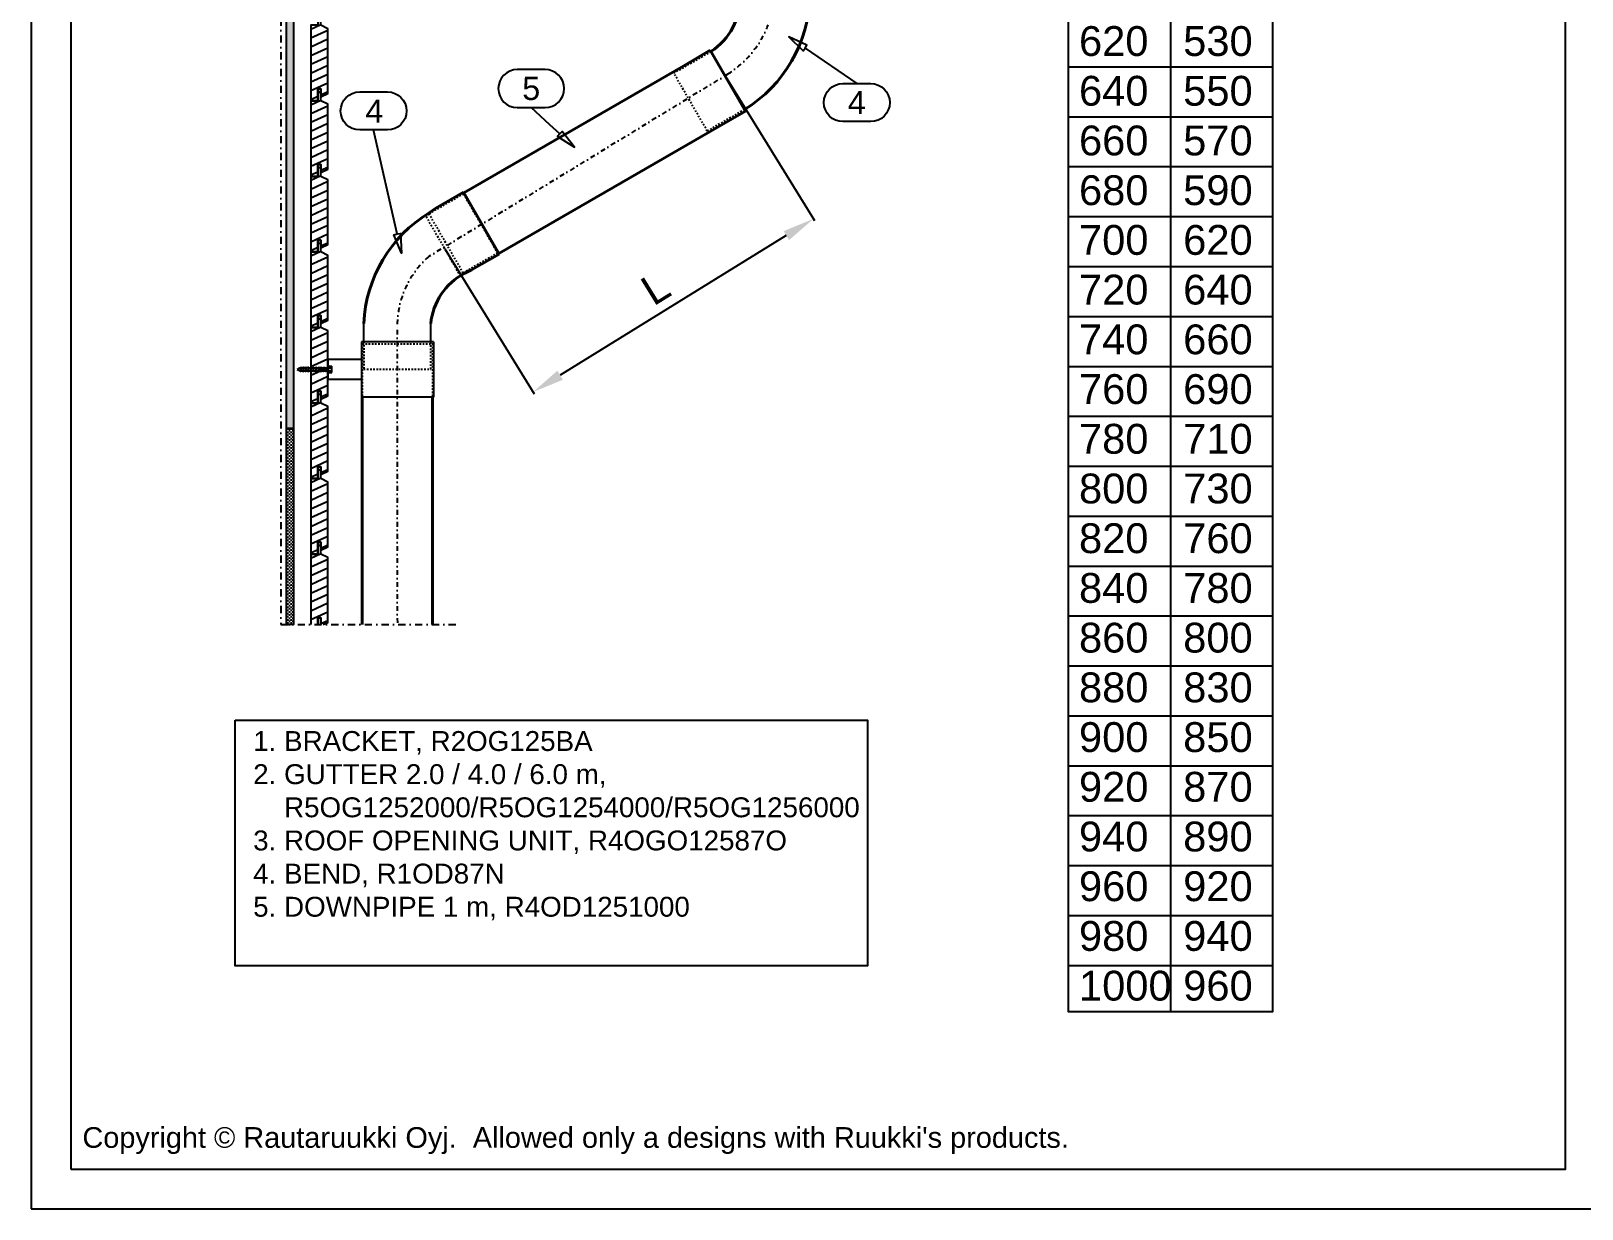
# Model space of a CAD drawing. Extents: x -5366 to 10078, y -29412 to -20292.
# Drawn here: x -2198 to -247, y -24852 to -23371 of the extents above; entities that cross this region are included whole.
import ezdxf
from ezdxf.enums import TextEntityAlignment as Align

# ---------------------------------------------------------------- set-up
doc = ezdxf.new("R2010")
doc.units = 0
for name, pattern in [('KL', [4, 2, -2]), ('PKEL', [5, 2, -1.5, 0, -1.5]), ('PKL', [7, 3, -2, 0, -2])]:
    doc.linetypes.add(name, pattern=pattern)
for name, color, linetype in [('025', 1, 'CONTINUOUS'), ('1', 7, 'CONTINUOUS'), ('CLASSIC', 7, 'CONTINUOUS'), ('DET_RAAMIT', 7, 'CONTINUOUS'), ('KIINNIKE', 1, 'CONTINUOUS'), ('MITAT', 2, 'CONTINUOUS'), ('POIMULEVY', 7, 'CONTINUOUS'), ('RAAMIT', 2, 'CONTINUOUS'), ('RU_COPYRIGHT', 7, 'CONTINUOUS'), ('RUUKKI', 7, 'CONTINUOUS'), ('RWS', 7, 'CONTINUOUS')]:
    doc.layers.add(name, color=color, linetype=linetype)
doc.layers.add('DET_RAAMI_ULOIN', color=7, linetype='CONTINUOUS', plot=False)
doc.layers.add('RWS LIMITYKSET YM', color=7, linetype='CONTINUOUS', plot=False)
doc.layers.add('KUVA', color=7, linetype='CONTINUOUS', lineweight=40)
doc.styles.add('arial', font='ARIAL.TTF')
doc.dimstyles.get("Standard").update_dxf_attribs({"dimtxt": 0.18, "dimasz": 0.18, "dimexe": 0.18, "dimexo": 0.0625, "dimgap": 0.09, "dimtad": 0, "dimtih": 1, "dimtoh": 1, "dimdec": 4, "dimzin": 0, "dimdsep": 46, "dimtxsty": 'Standard', "dimcen": 0.09, "dimadec": 0, "dimazin": 0, "dimtfac": 1, "dimtdec": 4, "dimtofl": 0, "dimtmove": 0, "dimatfit": 3, "dimfxl": 0, "dimtolj": 1, "dimtzin": 0, "dimarcsym": 0})

# ---------------------------------------------------------------- blocks, each defined once
blk = doc.blocks.new('*D103')
at = {"layer": 'MITAT', "color": 6, "lineweight": -2}
for p, q in [((-1324.7, -23427.4), (-1212.2, -23609.6)), ((-1247.6, -23628.4), (-1532.1, -23804)), ((-1677.2, -23645), (-1564.8, -23827.2))]:
    blk.add_line(p, q, dxfattribs=at)
at = {"layer": 'MITAT', "color": 6}
for points in [[(-1251.1, -23622.8), (-1244.1, -23634.1), (-1213.5, -23607.4)], [(-1535.6, -23798.3), (-1528.6, -23809.7), (-1566.1, -23825)]]:
    blk.add_solid(points, dxfattribs=at)
at = {"layer": 'MITAT', "color": 2, "insert": (-1412.2, -23694.2), "char_height": 37.5, "attachment_point": 5, "rotation": 31.6803, "style": 'arial'}
blk.add_mtext('\\A1;L', dxfattribs=at)
blk = doc.blocks.new('Bracket wood wall')
at = {"layer": '1'}
for p, q in [((-691.1, -3746.1), (-781.5, -3746.1)), ((-781.5, -3746.1), (-781.5, -3815.7)), ((-691.1, -3746.1), (-691.1, -3815.7)), ((-691.1, -3815.7), (-781.5, -3815.7))]:
    blk.add_line(p, q, dxfattribs=at)
at = {"layer": 'RWS'}
for p, q in [((-781.5, -3768.4), (-824.1, -3768.4)), ((-824.1, -3768.4), (-824.1, -3793.4)), ((-781.5, -3793.4), (-824.1, -3793.4))]:
    blk.add_line(p, q, dxfattribs=at)
blk = doc.blocks.new('S55-38')
at = {"layer": 'KIINNIKE'}
for p, q in [((-22, 8.8), (-20, 7.8)), ((-20.7, 12.6), (-18.7, 11.6)), ((-19.2, 7.4), (-17.1, 6.3)), ((-17.9, 11.2), (-15.9, 10.1))]:
    blk.add_line(p, q, dxfattribs=at)
at = {"layer": 'KIINNIKE', "color": 1}
for p, q in [((-16.3, 6), (-14.3, 4.9)), ((-15.1, 9.8), (-13, 8.7)), ((-13.5, 4.5), (-11.4, 3.5)), ((-12.2, 8.3), (-10.2, 7.3)), ((-10.7, 3.1), (-8.6, 2.1)), ((-9.4, 6.9), (-7.3, 5.9)), ((-7.8, 1.7), (-5.8, 0.7)), ((-6.6, 5.5), (-4.5, 4.5)), ((-5, 0.3), (-2.9, -0.8)), ((-3.7, 4.1), (-1.7, 3)), ((-0.9, 2.7), (0.9, 1.8)), ((6.3, 1.3), (2.7, -5.8)), ((-2.2, -1.1), (-0.9, -1.8))]:
    blk.add_line(p, q, dxfattribs=at)
at = {"layer": 'KIINNIKE'}
for points in [[(-33.6, 16.3), (-34.2, 17.1)], [(-34.2, 17.1), (-33.3, 17.1)], [(-28.5, 12), (-29.2, 12.4)], [(-25.6, 10.6), (-27.7, 11.6)], [(-27.5, 15.9), (-27.2, 15.8)], [(-26.4, 15.4), (-24.4, 14.4)], [(-22.8, 9.2), (-24.9, 10.2)], [(-23.6, 14), (-21.5, 13)], [(-20, 7.8), (-20, 7.8)], [(-18.7, 11.6), (-18.8, 11.6)]]:
    blk.add_lwpolyline(points, dxfattribs=at)
for points in [[(-33.5, 15.5), (-33.7, 16), (-33.2, 17.3), (-32.8, 17.5), (-32.7, 17), (-33.1, 15.7)], [(-31.2, 12.5), (-31.4, 13.3), (-30, 17.4), (-29.4, 17.8), (-29.2, 17), (-30.6, 12.9)], [(-28.3, 11.1), (-28.6, 11.8), (-27.1, 16), (-26.6, 16.4), (-26.4, 15.6), (-27.8, 11.4)], [(-25.5, 9.7), (-25.7, 10.4), (-24.3, 14.6), (-23.7, 15), (-23.5, 14.2), (-24.9, 10)], [(-22.6, 8.3), (-22.9, 9), (-21.5, 13.2), (-20.9, 13.6), (-20.7, 12.8), (-22.1, 8.6)], [(-19.8, 6.9), (-20, 7.6), (-18.6, 11.7), (-18, 12.1), (-17.8, 11.4), (-19.3, 7.2)]]:
    blk.add_lwpolyline(points, close=True, dxfattribs=at)
for points in [[(-31.2, 13.7, -0.053388), (-32.8, 15.3), (-33.1, 15.7)], [(-32.7, 17.1), (-31.9, 17, -0.041911), (-30.2, 16.9)], [(-28.5, 12), (-29.2, 12.4, -0.035659), (-30.5, 13.2, -0.035659)], [(-29.3, 16.7, -0.048189), (-27.5, 15.9), (-27.2, 15.8)]]:
    blk.add_lwpolyline(points, format="xyb", dxfattribs=at)
at = {"layer": 'KIINNIKE', "color": 1}
for points in [[(-17, 5.4), (-17.2, 6.2), (-15.8, 10.3), (-15.2, 10.7), (-15, 9.9), (-16.4, 5.8)], [(-14.1, 4), (-14.4, 4.7), (-12.9, 8.9), (-12.4, 9.3), (-12.2, 8.5), (-13.6, 4.3)], [(-11.3, 2.6), (-11.5, 3.3), (-10.1, 7.5), (-9.5, 7.9), (-9.3, 7.1), (-10.7, 2.9)], [(-8.4, 1.2), (-8.7, 1.9), (-7.3, 6.1), (-6.7, 6.5), (-6.5, 5.7), (-7.9, 1.5)], [(-5.6, -0.2), (-5.8, 0.5), (-4.4, 4.7), (-3.8, 5), (-3.6, 4.3), (-5.1, 0.1)], [(-2.8, -1.6), (-3, -0.9), (-1.6, 3.2), (-1, 3.6), (-0.8, 2.8), (-2.2, -1.3)], [(2.1, 4.2), (3, 3.7), (-1.2, -4.7), (-2.1, -4.2)]]:
    blk.add_lwpolyline(points, close=True, dxfattribs=at)
at = {"layer": 'RWS', "color": 1}
for p, q in [((1.8, 1.3), (5.4, -0.5)), ((2.7, 3.1), (6.3, 1.3)), ((-0.9, -4), (2.7, -5.8)), ((0, -2.3), (3.6, -4))]:
    blk.add_line(p, q, dxfattribs=at)

msp = doc.modelspace()

# ---------------------------------------------------------------- hatches: boundary and pattern name
at = {"layer": 'RAAMIT'}
h = msp.add_hatch(dxfattribs=at)
h.set_pattern_fill('PISTE', color=1, scale=0.04, style=0)
h.set_pattern_definition([(0, (-1000.4024, -22153.416), (2, 2), [0, -4])])
h.paths.add_polyline_path([(-1876.48828, -22871.11092), (-1867.48828, -22871.11092), (-1867.48828, -23871.11092), (-1876.48828, -23871.11092)])
h = msp.add_hatch(dxfattribs=at)
h.set_pattern_fill('PISTE', color=1, scale=0.04, style=0)
h.set_pattern_definition([(0, (-1000.4024, -23153.416), (2, 2), [0, -4])])
h.paths.add_polyline_path([(-1876.48828, -23871.11092), (-1867.48828, -23871.11092), (-1867.48828, -24117.49957), (-1876.48828, -24117.49957)])
at = {"layer": 'RWS'}
h = msp.add_hatch(dxfattribs=at)
h.set_pattern_fill('VAAKAV', color=1, scale=0.1, angle=25, style=0)
h.set_pattern_definition([(25, (-1000.402, -22533.416), (-4.22618, 9.06308), [])])
h.paths.add_polyline_path([(-1832.98828, -23348.99284), (-1836.98828, -23348.99284), (-1836.98828, -23363.99284), (-1845.48828, -23363.99284), (-1845.48828, -23458.99284), (-1836.98828, -23458.99284), (-1836.98828, -23443.99284), (-1832.98828, -23443.99284), (-1832.98828, -23453.99284), (-1824.48828, -23449.74284), (-1824.48828, -23368.24284), (-1832.98828, -23363.99284)])
h = msp.add_hatch(dxfattribs=at)
h.set_pattern_fill('VAAKAV', color=1, scale=0.1, angle=25, style=0)
h.set_pattern_definition([(25, (-1000.402, -22628.416), (-4.22618, 9.06308), [])])
h.paths.add_polyline_path([(-1832.98828, -23443.99284), (-1836.98828, -23443.99284), (-1836.98828, -23458.99284), (-1845.48828, -23458.99284), (-1845.48828, -23553.99284), (-1836.98828, -23553.99284), (-1836.98828, -23538.99284), (-1832.98828, -23538.99284), (-1832.98828, -23548.99284), (-1824.48828, -23544.74284), (-1824.48828, -23463.24284), (-1832.98828, -23458.99284)])
h = msp.add_hatch(dxfattribs=at)
h.set_pattern_fill('VAAKAV', color=1, scale=0.1, angle=25, style=0)
h.set_pattern_definition([(25, (-1000.402, -22723.416), (-4.22618, 9.06308), [])])
h.paths.add_polyline_path([(-1832.98828, -23538.99284), (-1836.98828, -23538.99284), (-1836.98828, -23553.99284), (-1845.48828, -23553.99284), (-1845.48828, -23648.99284), (-1836.98828, -23648.99284), (-1836.98828, -23633.99284), (-1832.98828, -23633.99284), (-1832.98828, -23643.99284), (-1824.48828, -23639.74284), (-1824.48828, -23558.24284), (-1832.98828, -23553.99284)])
h = msp.add_hatch(dxfattribs=at)
h.set_pattern_fill('VAAKAV', color=1, scale=0.1, angle=25, style=0)
h.set_pattern_definition([(25, (-1000.402, -22818.416), (-4.22618, 9.06308), [])])
h.paths.add_polyline_path([(-1832.98828, -23633.99284), (-1836.98828, -23633.99284), (-1836.98828, -23648.99284), (-1845.48828, -23648.99284), (-1845.48828, -23743.99284), (-1836.98828, -23743.99284), (-1836.98828, -23728.99284), (-1832.98828, -23728.99284), (-1832.98828, -23738.99284), (-1824.48828, -23734.74284), (-1824.48828, -23653.24284), (-1832.98828, -23648.99284)])
h = msp.add_hatch(dxfattribs=at)
h.set_pattern_fill('VAAKAV', color=1, scale=0.1, angle=25, style=0)
h.set_pattern_definition([(25, (-1000.402, -22913.416), (-4.22618, 9.06308), [])])
h.paths.add_polyline_path([(-1832.98828, -23728.99284), (-1836.98828, -23728.99284), (-1836.98828, -23743.99284), (-1845.48828, -23743.99284), (-1845.48828, -23838.99284), (-1836.98828, -23838.99284), (-1836.98828, -23823.99284), (-1832.98828, -23823.99284), (-1832.98828, -23833.99284), (-1824.48828, -23829.74284), (-1824.48828, -23748.24284), (-1832.98828, -23743.99284)])
h = msp.add_hatch(dxfattribs=at)
h.set_pattern_fill('VAAKAV', color=1, scale=0.1, angle=25, style=0)
h.set_pattern_definition([(25, (-1000.402, -23008.416), (-4.22618, 9.06308), [])])
h.paths.add_polyline_path([(-1832.98828, -23823.99284), (-1836.98828, -23823.99284), (-1836.98828, -23838.99284), (-1845.48828, -23838.99284), (-1845.48828, -23933.99284), (-1836.98828, -23933.99284), (-1836.98828, -23918.99284), (-1832.98828, -23918.99284), (-1832.98828, -23928.99284), (-1824.48828, -23924.74284), (-1824.48828, -23843.24284), (-1832.98828, -23838.99284)])
h = msp.add_hatch(dxfattribs=at)
h.set_pattern_fill('VAAKAV', color=1, scale=0.1, angle=25, style=0)
h.set_pattern_definition([(25, (-1000.402, -23103.416), (-4.22618, 9.06308), [])])
h.paths.add_polyline_path([(-1832.98828, -23918.99284), (-1836.98828, -23918.99284), (-1836.98828, -23933.99284), (-1845.48828, -23933.99284), (-1845.48828, -24028.99284), (-1836.98828, -24028.99284), (-1836.98828, -24013.99284), (-1832.98828, -24013.99284), (-1832.98828, -24023.99284), (-1824.48828, -24019.74284), (-1824.48828, -23938.24284), (-1832.98828, -23933.99284)])
h = msp.add_hatch(dxfattribs=at)
h.set_pattern_fill('VAAKAV', color=1, scale=0.1, angle=25, style=0)
h.set_pattern_definition([(25, (-1000.402, -23198.416), (-4.22618, 9.06308), [])])
h.paths.add_polyline_path([(-1845.48828, -24117.49957), (-1836.98828, -24117.49957), (-1836.98828, -24108.99284), (-1832.98828, -24108.99284), (-1832.98828, -24118.99284), (-1824.48828, -24114.74284), (-1824.48828, -24033.24284), (-1832.98828, -24028.99284), (-1832.98828, -24013.99284), (-1836.98828, -24013.99284), (-1836.98828, -24028.99284), (-1845.48828, -24028.99284)])

# ---------------------------------------------------------------- linework, layer by layer
at = {"layer": '025', "color": 1, "linetype": 'PKL', "ltscale": 3}
msp.add_line((-1883.3462, -22722.62964), (-1883.3462, -24117.49957), dxfattribs=at)
at = {"layer": '025', "linetype": 'PKL', "ltscale": 3}
msp.add_line((-1883.3462, -24117.49957), (-1658.70878, -24117.49957), dxfattribs=at)
at = {"layer": 'CLASSIC', "color": 1}
msp.add_lwpolyline([(-1223.80185, -23392.58331), (-1221.65326, -23388.79202), (-1244.39487, -23378.40846), (-1226.57614, -23395.9439), (-1223.80185, -23392.58331), (-1158.9787, -23437.20319), (-1141.47871, -23437.20319, -1), (-1141.47871, -23485.07812), (-1176.47869, -23485.07812, -1), (-1176.47869, -23437.20319), (-1158.9787, -23437.20319)], format="xyb", dxfattribs=at)
at = {"layer": 'DET_RAAMI_ULOIN', "color": 2}
msp.add_lwpolyline([(-2197.64544, -24852.3081), (-217.64544, -24852.3081), (-217.64544, -22002.3081), (-2197.64544, -22002.3081)], close=True, dxfattribs=at)
at = {"layer": 'DET_RAAMIT', "color": 2}
msp.add_lwpolyline([(-2147.64544, -24802.3081), (-267.64544, -24802.3081), (-267.64544, -22052.3081), (-2147.64544, -22052.3081)], close=True, dxfattribs=at)
at = {"layer": 'KUVA'}
for p, q in [((-1343.2556, -23395.45922), (-1376.67073, -23414.75145)), ((-1343.2556, -23395.45922), (-1299.1556, -23471.84266)), ((-1376.67073, -23414.75145), (-1653.33028, -23574.47438)), ((-1299.1556, -23471.84266), (-1332.57073, -23491.1349)), ((-1332.57073, -23491.1349), (-1609.23028, -23650.85782)), ((-1688.50963, -23593.90329), (-1653.86862, -23573.90329)), ((-1653.86862, -23573.90329), (-1608.99362, -23651.62907)), ((-1609.23028, -23650.85782), (-1653.33028, -23574.47438)), ((-1688.50963, -23593.90329), (-1696.69768, -23599.72117)), ((-1643.64304, -23671.63392), (-1609.00202, -23651.63392)), ((-1643.64304, -23671.63392), (-1652.73232, -23675.89081)), ((-1780.98571, -23831.44842), (-1780.98571, -24117.49957)), ((-1692.78571, -23831.44842), (-1692.78571, -24117.49957))]:
    msp.add_line(p, q, dxfattribs=at)
for centre, radius, start, end in [((-1385.7844, -23329.79713), 79.9, 302.86955707, 1.85643076), ((-1389.5344, -23323.30194), 171.6, 301.33567908, 358.6963931), ((-1606.99899, -23746.87169), 172.33452, 121.36754537, 177.31907317), ((-1613.8548, -23747.59349), 81.5643, 118.4667526, 173.81860487)]:
    msp.add_arc(centre, radius, start, end, dxfattribs=at)
at = {"layer": 'POIMULEVY', "color": 1}
msp.add_lwpolyline([(-1532.66913, -23500.31505), (-1535.32346, -23503.77062), (-1514.24758, -23517.21243), (-1529.45506, -23497.37289), (-1532.66913, -23500.31505), (-1544.95016, -23489.05012), (-1568.47897, -23467.46804), (-1550.98072, -23467.46804, 1), (-1550.98072, -23419.59787), (-1585.97722, -23419.59787, 1), (-1585.97722, -23467.46804), (-1568.47897, -23467.46804)], format="xyb", dxfattribs=at)
at = {"layer": 'POIMULEVY', "color": 1, "linetype": 'Continuous'}
msp.add_lwpolyline([(-1737.03109, -23626.32631), (-1732.71369, -23625.73438), (-1731.48953, -23650.70437), (-1741.18011, -23627.65895), (-1737.03109, -23626.32631), (-1766.73991, -23495.63315), (-1784.23989, -23495.63315, -1), (-1784.23989, -23447.75825), (-1749.23993, -23447.75825, -1), (-1749.23993, -23495.63315), (-1766.73991, -23495.63315)], format="xyb", dxfattribs=at)
at = {"layer": 'RAAMIT'}
for points in [[(-1876.48828, -22871.11092), (-1867.48828, -22871.11092), (-1867.48828, -23871.11092), (-1876.48828, -23871.11092)], [(-1876.48828, -23871.11092), (-1867.48828, -23871.11092), (-1867.48828, -24117.49957), (-1876.48828, -24117.49957)]]:
    msp.add_lwpolyline(points, close=True, dxfattribs=at)
at = {"layer": 'RUUKKI', "color": 5, "ltscale": 3}
msp.add_lwpolyline([(-1940.67727, -24237.49383), (-1145.38755, -24237.49383), (-1145.38755, -24546.48843), (-1940.67727, -24546.48843)], close=True, dxfattribs=at)
at = {"layer": 'RWS', "color": 1, "ltscale": 3}
for p, q in [((-764.28273, -22911.43575), (-764.28273, -24604.54255)), ((-892.65551, -23416.16376), (-635.90994, -23416.16376)), ((-892.65551, -23478.93742), (-635.90994, -23478.93742)), ((-892.65551, -23541.71107), (-635.90994, -23541.71107)), ((-892.65551, -23604.48473), (-635.90994, -23604.48473)), ((-892.65551, -23667.25839), (-635.90994, -23667.25839)), ((-892.65551, -23730.03205), (-635.90994, -23730.03205)), ((-892.65551, -23792.80571), (-635.90994, -23792.80571)), ((-892.65551, -23855.57936), (-635.90994, -23855.57936)), ((-892.65551, -23918.35302), (-635.90994, -23918.35302)), ((-892.65551, -23981.12668), (-635.90994, -23981.12668)), ((-892.65551, -24043.90034), (-635.90994, -24043.90034)), ((-892.65551, -24106.674), (-635.90994, -24106.674)), ((-892.65551, -24169.44765), (-635.90994, -24169.44765)), ((-892.65551, -24232.22131), (-635.90994, -24232.22131)), ((-892.65551, -24294.99497), (-635.90994, -24294.99497)), ((-892.65551, -24357.76863), (-635.90994, -24357.76863)), ((-892.65551, -24420.54229), (-635.90994, -24420.54229)), ((-892.65551, -24483.31594), (-635.90994, -24483.31594)), ((-892.65551, -24546.0896), (-635.90994, -24546.0896))]:
    msp.add_line(p, q, dxfattribs=at)
at = {"layer": 'RWS'}
for p, q in [((-1653.39641, -23574.72117), (-1653.33028, -23574.47438)), ((-1609.23028, -23650.85782), (-1609.47708, -23650.79169)), ((-1779.14489, -23761.84842), (-1779.14489, -23738.81093)), ((-1694.94489, -23761.84842), (-1694.94489, -23738.81093))]:
    msp.add_line(p, q, dxfattribs=at)
at = {"layer": 'RWS', "color": 1, "ltscale": 3}
msp.add_lwpolyline([(-892.65551, -22911.43575), (-635.90994, -22911.43575), (-635.90994, -24604.54255), (-892.65551, -24604.54255)], close=True, dxfattribs=at)
at = {"layer": 'RWS', "linetype": 'PKEL', "ltscale": 3}
msp.add_lwpolyline([(-1262.08457, -23219.00165), (-1262.08477, -23323.26672, -0.2461655641), (-1321.22116, -23425.28168), (-1697.35126, -23654.74119, 0.2240776851), (-1737.04489, -23746.90969), (-1736.88571, -24117.49957)], format="xyb", dxfattribs=at)
at = {"layer": 'RWS', "color": 2}
for points in [[(-1832.98828, -23348.99284), (-1836.98828, -23348.99284), (-1836.98828, -23363.99284), (-1845.48828, -23363.99284), (-1845.48828, -23458.99284), (-1836.98828, -23458.99284), (-1836.98828, -23443.99284), (-1832.98828, -23443.99284), (-1832.98828, -23453.99284), (-1824.48828, -23449.74284), (-1824.48828, -23368.24284), (-1832.98828, -23363.99284)], [(-1832.98828, -23443.99284), (-1836.98828, -23443.99284), (-1836.98828, -23458.99284), (-1845.48828, -23458.99284), (-1845.48828, -23553.99284), (-1836.98828, -23553.99284), (-1836.98828, -23538.99284), (-1832.98828, -23538.99284), (-1832.98828, -23548.99284), (-1824.48828, -23544.74284), (-1824.48828, -23463.24284), (-1832.98828, -23458.99284)], [(-1832.98828, -23538.99284), (-1836.98828, -23538.99284), (-1836.98828, -23553.99284), (-1845.48828, -23553.99284), (-1845.48828, -23648.99284), (-1836.98828, -23648.99284), (-1836.98828, -23633.99284), (-1832.98828, -23633.99284), (-1832.98828, -23643.99284), (-1824.48828, -23639.74284), (-1824.48828, -23558.24284), (-1832.98828, -23553.99284)], [(-1832.98828, -23633.99284), (-1836.98828, -23633.99284), (-1836.98828, -23648.99284), (-1845.48828, -23648.99284), (-1845.48828, -23743.99284), (-1836.98828, -23743.99284), (-1836.98828, -23728.99284), (-1832.98828, -23728.99284), (-1832.98828, -23738.99284), (-1824.48828, -23734.74284), (-1824.48828, -23653.24284), (-1832.98828, -23648.99284)], [(-1832.98828, -23728.99284), (-1836.98828, -23728.99284), (-1836.98828, -23743.99284), (-1845.48828, -23743.99284), (-1845.48828, -23838.99284), (-1836.98828, -23838.99284), (-1836.98828, -23823.99284), (-1832.98828, -23823.99284), (-1832.98828, -23833.99284), (-1824.48828, -23829.74284), (-1824.48828, -23748.24284), (-1832.98828, -23743.99284)], [(-1832.98828, -23823.99284), (-1836.98828, -23823.99284), (-1836.98828, -23838.99284), (-1845.48828, -23838.99284), (-1845.48828, -23933.99284), (-1836.98828, -23933.99284), (-1836.98828, -23918.99284), (-1832.98828, -23918.99284), (-1832.98828, -23928.99284), (-1824.48828, -23924.74284), (-1824.48828, -23843.24284), (-1832.98828, -23838.99284)], [(-1832.98828, -23918.99284), (-1836.98828, -23918.99284), (-1836.98828, -23933.99284), (-1845.48828, -23933.99284), (-1845.48828, -24028.99284), (-1836.98828, -24028.99284), (-1836.98828, -24013.99284), (-1832.98828, -24013.99284), (-1832.98828, -24023.99284), (-1824.48828, -24019.74284), (-1824.48828, -23938.24284), (-1832.98828, -23933.99284)]]:
    msp.add_lwpolyline(points, close=True, dxfattribs=at)
for points in [[(-1830.00175, -24117.49957), (-1824.48828, -24114.74284), (-1824.48828, -24033.24284), (-1832.98828, -24028.99284), (-1832.98828, -24013.99284), (-1836.98828, -24013.99284), (-1836.98828, -24028.99284), (-1845.48828, -24028.99284), (-1845.48828, -24117.49957)], [(-1836.98828, -24117.49957), (-1836.98828, -24108.99284), (-1832.98828, -24108.99284), (-1832.98828, -24117.49957)], [(-1832.98828, -24117.49957), (-1832.98828, -24108.99284), (-1836.98828, -24108.99284), (-1836.98828, -24117.49957)]]:
    msp.add_lwpolyline(points, dxfattribs=at)
at = {"layer": 'RWS LIMITYKSET YM', "linetype": 'KL'}
for p, q in [((-1389.13568, -23423.99256), (-1342.42042, -23396.9058)), ((-1347.03568, -23496.91189), (-1389.13568, -23423.99256)), ((-1300.29364, -23469.87153), (-1347.03568, -23496.91189)), ((-1653.73291, -23575.97701), (-1697.03418, -23600.97701)), ((-1653.73291, -23575.97701), (-1653.39641, -23574.72117)), ((-1653.73291, -23575.97701), (-1610.73291, -23650.45519)), ((-1697.03418, -23600.97701), (-1700.69444, -23604.63726)), ((-1700.69444, -23604.63726), (-1659.03418, -23676.79494)), ((-1654.03418, -23675.45519), (-1697.03418, -23600.97701)), ((-1610.73291, -23650.45519), (-1654.03418, -23675.45519)), ((-1610.73291, -23650.45519), (-1609.47708, -23650.79169)), ((-1654.03418, -23675.45519), (-1659.03418, -23676.79494)), ((-1780.98571, -23764.3816), (-1780.98571, -23831.44842)), ((-1780.98571, -23764.3816), (-1692.78571, -23764.3816)), ((-1779.14489, -23761.84842), (-1779.14489, -23796.34411)), ((-1694.94489, -23796.34411), (-1694.94489, -23761.84842)), ((-1692.78571, -23764.3816), (-1692.78571, -23831.44842)), ((-1779.14489, -23796.34411), (-1694.94489, -23796.34411))]:
    msp.add_line(p, q, dxfattribs=at)

# ---------------------------------------------------------------- block references
at = {"layer": 'POIMULEVY', "color": 1, "xscale": -1, "rotation": 153.4349488228986}
msp.add_blockref('S55-38', (-1824.48828, -23796.64842), dxfattribs=at)
at = {"layer": 'RWS'}
msp.add_blockref('Bracket wood wall', (-1000.40242, -20015.77598), dxfattribs=at)

# ---------------------------------------------------------------- texts
at = {"layer": 'CLASSIC', "color": 2, "style": 'arial'}
for p in [(-1158.9787, -23461.14066), (-1765.84994, -23471.91747)]:
    msp.add_text('4', height=29.16665, dxfattribs=at).set_placement(p, align=Align.MIDDLE)
at = {"layer": 'POIMULEVY', "color": 2, "style": 'arial'}
msp.add_text('5', height=29.16375, dxfattribs=at).set_placement((-1568.47897, -23443.53296), align=Align.MIDDLE)
at = {"layer": 'RU_COPYRIGHT', "color": 1, "insert": (-2132.97441, -24749.43564), "char_height": 26, "width": 2223.1430146, "attachment_point": 1}
msp.add_mtext("{\\fArial|b0|i0|c0|p34;Copyright © Rautaruukki Oyj.  Allowed only a designs with Ruukki's products.}", dxfattribs=at)
at = {"layer": 'RUUKKI', "color": 2, "insert": (-1918.20646, -24251.42365), "char_height": 24.9998438, "width": 917.544196, "attachment_point": 1, "style": 'arial'}
msp.add_mtext('1. BRACKET, R2OG125BA\\P2. GUTTER 2.0 / 4.0 / 6.0 m,\\P    R5OG1252000/R5OG1254000/R5OG1256000\\P3. ROOF OPENING UNIT, R4OGO12587O\\P4. BEND, R1OD87N\\P5. DOWNPIPE 1 m, R4OD1251000', dxfattribs=at)
at = {"layer": 'RWS', "color": 2, "linetype": 'PKEL', "insert": (-879.48611, -22927.45408), "char_height": 37.5, "width": 710.6122253, "attachment_point": 1, "style": 'arial'}
msp.add_mtext('A{\\H0.5333x;(mm)}   L{\\H0.5333x;(mm)}\\P500   390\\P520   410\\P540   430\\P560   460\\P580   480\\P600   500\\P620   530\\P640   550\\P660   570\\P680   590\\P700   620\\P720   640\\P740   660\\P760   690\\P780   710\\P800   730\\P820   760\\P840   780\\P860   800\\P880   830\\P900   850\\P920   870\\P940   890\\P960   920\\P980   940\\P1000 960', dxfattribs=at)

# ---------------------------------------------------------------- dimensions: what is measured, and where the dimension line sits
at = {"layer": 'MITAT', "color": 5}
dim = msp.add_linear_dim(base=(-1566.11982, -23825.02549), p1=(-1327.28305, -23423.12449), p2=(-1679.86431, -23640.7161), angle=211.68034927, text='L', dimstyle='Standard', override={"dimscale": 2.5, "dimtxt": 15, "dimasz": 16, "dimexe": 1, "dimexo": 2, "dimgap": 0.5, "dimjust": 0, "dimtih": 0, "dimtoh": 0, "dimdec": 0, "dimzin": 8, "dimtxsty": 'arial', "dimdle": 1, "dimclrd": 6, "dimclre": 6, "dimclrt": 2, "dimtp": 0.5, "dimtm": 0.5, "dimtfac": 0.01875, "dimtix": 1, "dimtofl": 1, "dimtmove": 2, "dimtvp": 1}, dxfattribs=at)
dim.commit()
dim.dimension.update_dxf_attribs({"geometry": '*D103', "text_midpoint": (-1412.17642, -23694.19033), "dimtype": 161})

doc.saveas('drawing.dxf')
